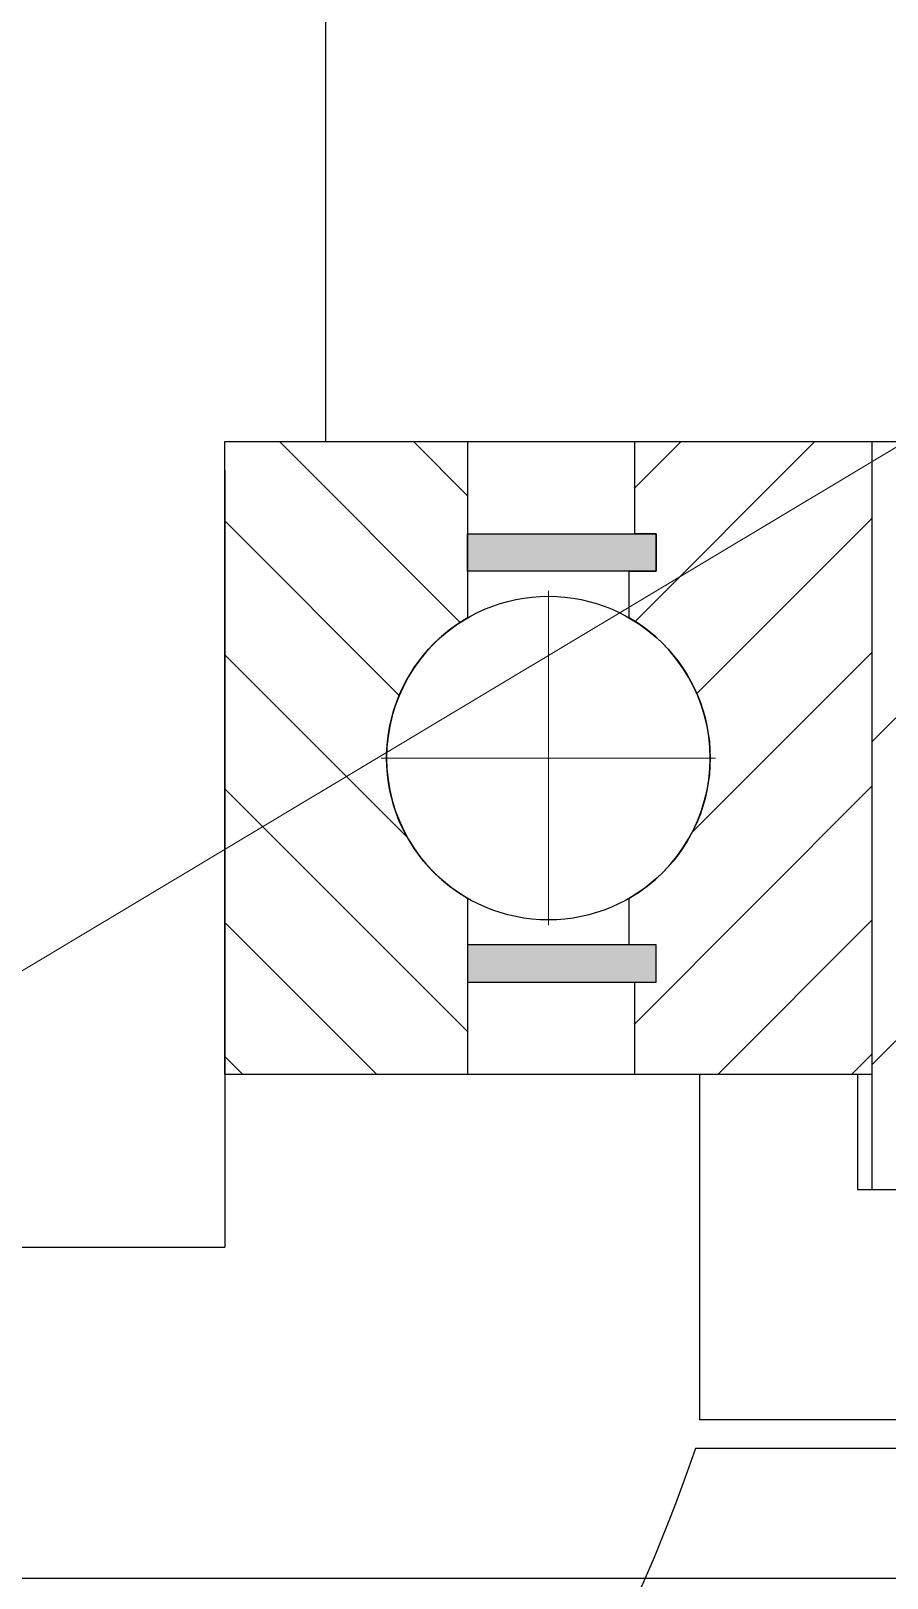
# Model space of a CAD drawing. Header units: inches. Extents: x -375 to 8535, y -477 to 12465.
# Drawn here: x 1682.5 to 1712.2, y 7842.1 to 7895.8 of the extents above; entities that cross this region are included whole.
import ezdxf

# ---------------------------------------------------------------- set-up
doc = ezdxf.new("R2010")
doc.units = ezdxf.units.IN
doc.header["$LTSCALE"] = 5
doc.linetypes.add('CENTER2', pattern=[28.575, 19.05, -3.175, 3.175, -3.175])
doc.layers.add('1轮廓实线层', color=7, linetype='Continuous')
doc.layers.add('5剖面线层', color=2, linetype='Continuous')
doc.layers.add('图层1', color=1, linetype='CENTER2', lineweight=13)
doc.layers.add('图层4', color=3, linetype='Continuous', lineweight=13)

# ---------------------------------------------------------------- blocks, each defined once
blk = doc.blocks.new('30-37KW')
at = {"layer": '1轮廓实线层', "ltscale": 10}
for p, q in [((-17115.702, 2764.629), (-17209.339, 2764.629)), ((-17211.09, 2760.129), (-17065.702, 2760.129))]:
    blk.add_line(p, q, dxfattribs=at)
blk.add_open_spline([(-17209.339, 2764.629), (-17211.144, 2759.438), (-17216.836, 2747.124), (-17246.821, 2746.936), (-17276.122, 2745.898), (-17303.621, 2744.712), (-17322.52, 2751.372), (-17325.463, 2760.137), (-17326.284, 2763.915), (-17326.424, 2764.629)], degree=3, knots=[5.465746, 5.465746, 5.465746, 5.465746, 20.778965, 45.424974, 83.178871, 113.406172, 128.34583, 137.552047, 139.697261, 139.697261, 139.697261, 139.697261], dxfattribs=at)

msp = doc.modelspace()

# ---------------------------------------------------------------- hatches: boundary and pattern name
at = {"layer": '5剖面线层'}
h = msp.add_hatch(dxfattribs=at)
h.set_pattern_fill('ANSI31', color=256, scale=2.5, style=0)
h.set_pattern_definition([(45, (-22.1376, 1186.929), (-5.61266, 5.61266), [])])
h.paths.add_polyline_path([(1556.017, 7855.57), (1570.198, 7855.57), (1570.198, 7867.97), (1570.198, 7869.57), (1570.798, 7869.57), (1570.798, 7870.57), (1574.198, 7872.533), (1577.598, 7870.57), (1577.598, 7869.57), (1578.198, 7869.57), (1578.198, 7867.97), (1578.198, 7855.57), (1586.698, 7855.57), (1586.698, 7859.57), (1586.698, 7881.57), (1570.198, 7881.57), (1570.198, 7875.07), (1449.198, 7875.07), (1449.198, 7842.07), (1499.198, 7842.07), (1499.198, 7846.57), (1556.017, 7846.57)])
h.paths.add_polyline_path([(1814.698, 7875.07), (1728.198, 7875.07), (1728.198, 7881.57), (1711.698, 7881.57), (1711.698, 7859.57), (1711.698, 7855.57), (1720.198, 7855.57), (1720.198, 7867.97), (1720.198, 7869.57), (1720.798, 7869.57), (1720.798, 7870.57), (1724.198, 7872.533), (1727.598, 7870.57), (1727.598, 7869.57), (1728.198, 7869.57), (1728.198, 7867.97), (1728.198, 7855.57), (1742.379, 7855.57), (1742.379, 7846.57), (1799.198, 7846.57), (1799.198, 7842.07), (1814.698, 7842.07)])
h.paths.add_polyline_path([(1849.198, 7842.07), (1849.198, 7875.07), (1833.698, 7875.07), (1833.698, 7842.07)])
h.paths.add_polyline_path([(1574.197, 7849.07), (1574.197, 7849.08), (1574.199, 7849.08), (1574.199, 7849.07)], flags=24)
h.paths.add_polyline_path([(1724.198, 7849.07), (1724.198, 7849.08), (1724.2, 7849.08), (1724.2, 7849.07)], flags=24)
h = msp.add_hatch(dxfattribs=at)
h.set_pattern_fill('ANSI31', color=256, scale=1.036735, angle=180, style=0)
h.set_pattern_definition([(315, (1649.1984, 7881.5702), (2.32754, 2.32754), [])])
edge = h.paths.add_edge_path()
edge.add_line((1697.636, 7865.699), (1697.636, 7859.57))
edge.add_line((1697.636, 7859.57), (1689.198, 7859.57))
edge.add_line((1689.198, 7859.57), (1689.198, 7881.57))
edge.add_line((1689.198, 7881.57), (1697.636, 7881.57))
edge.add_line((1697.636, 7881.57), (1697.636, 7875.442))
edge.add_arc((1700.448, 7870.57), 5.625, 120, 240)
h = msp.add_hatch(dxfattribs=at)
h.set_pattern_fill('ANSI31', color=256, scale=1.036735, angle=90, style=0)
h.set_pattern_definition([(45, (1649.1984, 7881.5702), (-2.32754, 2.32754), [])])
edge = h.paths.add_edge_path()
edge.add_line((1703.261, 7875.442), (1703.261, 7877.065))
edge.add_line((1703.261, 7877.065), (1704.198, 7877.065))
edge.add_line((1704.198, 7877.065), (1704.198, 7878.364))
edge.add_line((1704.198, 7878.364), (1703.448, 7878.364))
edge.add_line((1703.448, 7878.364), (1703.448, 7881.57))
edge.add_line((1703.448, 7881.57), (1711.698, 7881.57))
edge.add_line((1711.698, 7881.57), (1711.698, 7859.57))
edge.add_line((1711.698, 7859.57), (1703.448, 7859.57))
edge.add_line((1703.448, 7859.57), (1703.448, 7862.776))
edge.add_line((1703.448, 7862.776), (1704.198, 7862.776))
edge.add_line((1704.198, 7862.776), (1704.198, 7864.075))
edge.add_line((1704.198, 7864.075), (1703.261, 7864.075))
edge.add_line((1703.261, 7864.075), (1703.261, 7865.699))
edge.add_arc((1700.448, 7870.57), 5.625, 300, 60)
h = msp.add_hatch(color=256, dxfattribs=at)
edge = h.paths.add_edge_path()
edge.add_line((1706.261, 7870.57), (1694.636, 7870.57))
h.paths.add_polyline_path([(1704.198, 7878.364), (1704.198, 7877.065), (1697.636, 7877.065), (1697.636, 7878.364)])
h = msp.add_hatch(color=256, dxfattribs=at)
edge = h.paths.add_edge_path()
edge.add_line((1706.261, 7870.57), (1694.636, 7870.57))
h.paths.add_polyline_path([(1704.198, 7862.776), (1704.198, 7864.075), (1697.636, 7864.075), (1697.636, 7862.776)])

# ---------------------------------------------------------------- linework, layer by layer
msp.add_line((1739.198, 7847.57), (1705.698, 7847.57))
at = {"layer": '1轮廓实线层'}
for p, q in [((1692.698, 7981.225), (1692.698, 7881.57)), ((1689.198, 7881.57), (1711.698, 7881.57)), ((1711.698, 7881.57), (1728.198, 7881.57)), ((1689.198, 7880.57), (1689.198, 7853.57)), ((1711.698, 7859.57), (1689.198, 7859.57)), ((1705.698, 7859.57), (1705.698, 7847.57)), ((1711.198, 7859.57), (1711.198, 7855.57)), ((1711.698, 7859.57), (1711.698, 7855.57)), ((1711.198, 7855.57), (1742.379, 7855.57)), ((1609.198, 7853.57), (1689.198, 7853.57)), ((1449.198, 7842.07), (1849.198, 7842.07))]:
    msp.add_line(p, q, dxfattribs=at)
for points in [[(1697.636, 7865.699), (1697.636, 7859.57), (1689.198, 7859.57), (1689.198, 7881.57), (1697.636, 7881.57), (1697.636, 7875.442)], [(1703.261, 7875.442), (1703.261, 7877.065), (1704.198, 7877.065), (1704.198, 7878.364), (1703.448, 7878.364), (1703.448, 7881.57), (1711.698, 7881.57), (1711.698, 7859.57), (1703.448, 7859.57), (1703.448, 7862.776), (1704.198, 7862.776), (1704.198, 7864.075), (1703.261, 7864.075), (1703.261, 7865.699)]]:
    msp.add_lwpolyline(points, dxfattribs=at)
for points in [[(1704.198, 7878.364), (1704.198, 7877.065), (1697.636, 7877.065), (1697.636, 7878.364)], [(1704.198, 7862.776), (1704.198, 7864.075), (1697.636, 7864.075), (1697.636, 7862.776)]]:
    msp.add_lwpolyline(points, close=True, dxfattribs=at)
msp.add_circle((1700.448, 7870.57), 5.625, dxfattribs=at)
for start, end in [(120, 240), (300, 60)]:
    msp.add_arc((1700.448, 7870.57), 5.625, start, end, dxfattribs=at)
at = {"layer": '图层1', "ltscale": 0.5}
for p, q in [((1700.448, 7876.383), (1700.448, 7864.758)), ((1694.636, 7870.57), (1706.261, 7870.57))]:
    msp.add_line(p, q, dxfattribs=at)
at = {"layer": '图层4'}
msp.add_line((1734.198, 7894.355), (547.802, 7183.653), dxfattribs=at)

# ---------------------------------------------------------------- block references
at = {"layer": '1轮廓实线层', "ltscale": 0.5}
msp.add_blockref('30-37KW', (18914.9, 5081.941), dxfattribs=at)

doc.saveas('drawing.dxf')
